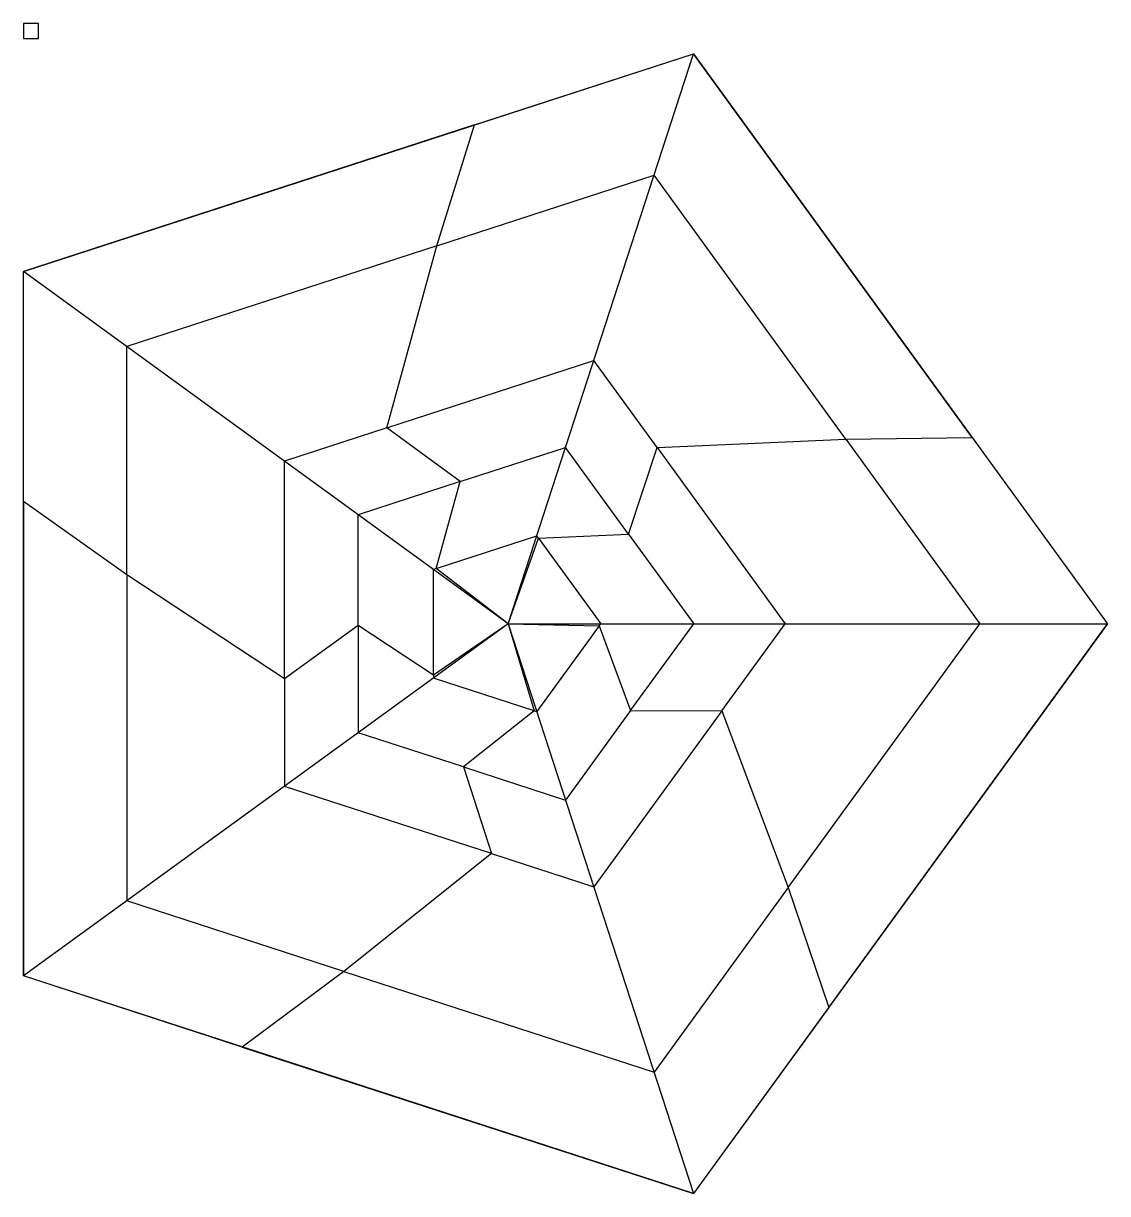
# Model space of a CAD drawing. Extents: x -319 to 394, y -375 to 395.
import ezdxf

# ---------------------------------------------------------------- set-up
doc = ezdxf.new("R2010")
doc.units = 0

msp = doc.modelspace()

# ---------------------------------------------------------------- linework, layer by layer
at = {"layer": 'CutLine', "color": 250, "linetype": 'CONTINUOUS'}
for p, q in [((-318.63, 231.5), (121.71, 374.57)), ((121.71, 374.57), (393.85, 0)), ((-318.63, -231.5), (-318.63, 231.5)), ((393.85, 0), (121.71, -374.57)), ((121.71, -374.57), (-318.63, -231.5))]:
    msp.add_line(p, q, dxfattribs=at)
at = {"layer": 'MountainLine', "color": 1, "linetype": 'CONTINUOUS'}
for p, q in [((-22.14, 327.84), (121.71, 374.57)), ((0, 0), (121.71, 374.57)), ((-46.85, 248.43), (95.78, 294.77)), ((0, 0), (-318.63, 231.5)), ((-318.63, 80.26), (-318.63, 231.5)), ((-250.74, 32.22), (-250.74, 182.18)), ((-79.87, 128.77), (56.21, 172.98)), ((79.08, 58.86), (37.65, 115.88)), ((97.78, 115.76), (181.89, 0)), ((221.79, 121.32), (309.94, 0)), ((304.95, 122.36), (393.85, 0)), ((-147.15, -36.17), (-147.15, 106.91)), ((-31.54, 93.4), (-98.57, 71.62)), ((-47.44, 36.26), (18.77, 57.77)), ((19.83, 56.32), (60.75, 0)), ((-49.14, -33.91), (-49.14, 35.71)), ((0, 0), (-318.63, -231.5)), ((0, 0), (121.71, -374.57)), ((0, 0), (393.85, 0)), ((-98.57, -1.13), (-98.57, -71.62)), ((59.69, -1.45), (18.77, -57.77)), ((80.41, -57.03), (121.85, 0)), ((17.06, -57.22), (-49.14, -35.71)), ((140.31, -57.23), (56.21, -172.98)), ((-29.39, -94.1), (37.65, -115.88)), ((-11.07, -151.12), (-147.15, -106.91)), ((183.92, -173.45), (95.78, -294.77)), ((-108.12, -228.52), (-250.74, -182.18)), ((-174.79, -278.24), (-318.63, -231.5)), ((210.61, -252.21), (121.71, -374.57))]:
    msp.add_line(p, q, dxfattribs=at)
at = {"layer": 'reference 10mm', "color": 250, "linetype": 'CONTINUOUS'}
for p, q in [((-308.63, 394.57), (-318.63, 394.57)), ((-318.63, 394.57), (-318.63, 384.57)), ((-308.63, 384.57), (-308.63, 394.57)), ((-318.63, 384.57), (-308.63, 384.57))]:
    msp.add_line(p, q, dxfattribs=at)
at = {"layer": 'ValleyLine', "color": 5, "linetype": 'CONTINUOUS'}
for p, q in [((304.95, 122.36), (121.71, 374.57)), ((-22.14, 327.84), (-318.63, 231.5)), ((-46.85, 248.43), (-22.14, 327.84)), ((-22.14, 327.84), (-22.14, 327.84)), ((221.79, 121.32), (95.78, 294.77)), ((-46.85, 248.43), (-250.74, 182.18)), ((-79.87, 128.77), (-46.85, 248.43)), ((97.78, 115.76), (56.21, 172.98)), ((-79.87, 128.77), (-147.15, 106.91)), ((-31.54, 93.4), (-79.87, 128.77)), ((-31.54, 93.4), (37.65, 115.88)), ((79.08, 58.86), (97.78, 115.76)), ((97.78, 115.76), (221.79, 121.32)), ((221.79, 121.32), (304.95, 122.36)), ((304.95, 122.36), (304.95, 122.36)), ((-47.44, 36.26), (-31.54, 93.4)), ((-250.74, 32.22), (-318.63, 80.26)), ((-318.63, 80.26), (-318.63, 80.26)), ((-318.63, 80.26), (-318.63, -231.5)), ((-98.57, -1.13), (-98.57, 71.62)), ((0, 0), (19.83, 56.32)), ((19.83, 56.32), (18.77, 57.77)), ((19.83, 56.32), (79.08, 58.86)), ((79.08, 58.86), (121.85, 0)), ((-147.15, -36.17), (-250.74, 32.22)), ((-250.74, 32.22), (-250.74, -182.18)), ((-47.44, 36.26), (-49.14, 35.71)), ((0, 0), (-47.44, 36.26)), ((0, 0), (-49.14, -33.91)), ((0, 0), (17.06, -57.22)), ((0, 0), (59.69, -1.45)), ((-98.57, -1.13), (-147.15, -36.17)), ((-49.14, -33.91), (-98.57, -1.13)), ((59.69, -1.45), (60.75, 0)), ((59.69, -1.45), (80.41, -57.03)), ((140.31, -57.23), (181.89, 0)), ((183.92, -173.45), (309.94, 0)), ((210.61, -252.21), (393.85, 0)), ((-147.15, -36.17), (-147.15, -106.91)), ((-49.14, -33.91), (-49.14, -35.71)), ((17.06, -57.22), (-29.39, -94.1)), ((17.06, -57.22), (18.77, -57.77)), ((80.41, -57.03), (37.65, -115.88)), ((80.41, -57.03), (140.31, -57.23)), ((140.31, -57.23), (183.92, -173.45)), ((-29.39, -94.1), (-98.57, -71.62)), ((-29.39, -94.1), (-11.07, -151.12)), ((-11.07, -151.12), (-108.12, -228.52)), ((-11.07, -151.12), (56.21, -172.98)), ((183.92, -173.45), (210.61, -252.21)), ((-108.12, -228.52), (-174.79, -278.24)), ((-108.12, -228.52), (95.78, -294.77)), ((210.61, -252.21), (210.61, -252.21)), ((-174.79, -278.24), (-174.79, -278.24)), ((-174.79, -278.24), (121.71, -374.57))]:
    msp.add_line(p, q, dxfattribs=at)

doc.saveas('drawing.dxf')
